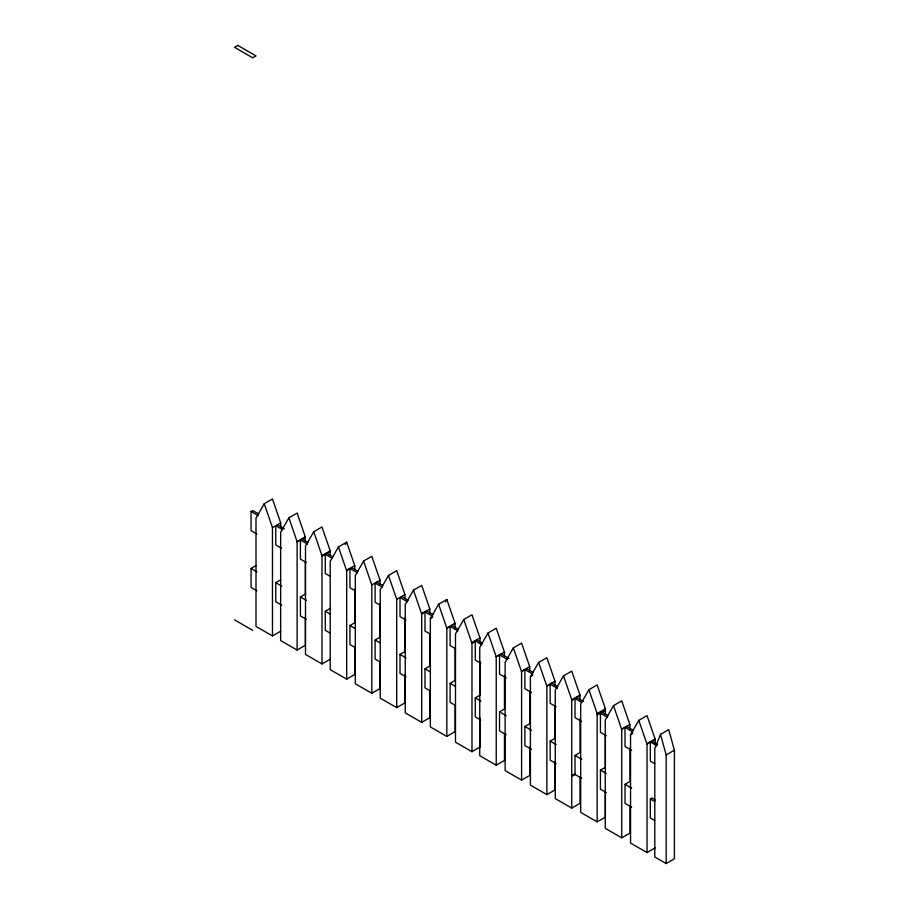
<?xml version="1.0" encoding="UTF-8"?>
<svg xmlns="http://www.w3.org/2000/svg" width="909" height="909" viewBox="0 0 909 909"><rect width="100%" height="100%" fill="white"/><g stroke="black" fill="none" stroke-linecap="round" stroke-linejoin="round"><path stroke-width="1.36" d="M660.479 734.37L654.787 748.664L654.787 856.971L666.172 863.55L674.41 858.789L674.41 750.175L668.717 729.62L660.479 734.37L666.172 754.936L666.172 863.55M280.711 528.356L280.711 522.88L272.473 498.996L264.235 503.756L256.008 518.13L256.008 626.437L272.473 635.948L280.711 631.198M305.356 541.207L305.356 536.969L297.118 513.085L288.88 517.846L280.642 532.219L280.642 640.527L297.118 650.037L305.356 645.288L305.356 617.279M330.206 555.558L330.206 550.854L321.979 526.97L313.741 531.72L305.504 546.093L305.504 654.412L321.979 663.922L330.206 659.161M354.794 569.761L354.76 565.637L346.681 542.196L338.443 546.957L330.206 561.33L330.206 669.638L346.681 679.148L354.919 674.398L354.919 647.151M345.329 544.548L346.681 542.196M380.042 584.328L380.042 580.226L371.804 556.319L363.566 561.08L355.328 575.454L355.328 683.761L371.804 693.272L380.042 688.522L380.042 661.82M404.948 598.713L404.948 594.577L396.71 570.693L388.473 575.442L380.235 589.816L380.235 698.135L396.71 707.645L404.948 702.884L404.948 674.796M429.843 613.086L429.821 608.973L421.696 585.419L413.47 590.168L405.232 604.542L405.232 712.861L421.696 722.371L429.934 717.61L429.934 690.681M455.068 705.111L455.068 731.665L446.83 736.426L430.355 726.916L430.355 618.597L438.592 604.224L446.83 599.474L455.068 623.358L455.068 629.017M445.455 601.872L446.83 599.474M480.009 641.89L479.963 637.913L471.976 614.757L463.738 619.506L455.5 633.88L455.5 742.199L471.976 751.709L480.213 746.948L480.213 718.155M504.45 656.162L504.438 652.048L496.234 628.267L487.997 633.016L479.759 647.39L479.759 755.709L496.234 765.219L504.472 760.458L504.472 733.677M529.72 670.751L529.697 666.627L521.596 643.152L513.358 647.912L505.12 662.286L505.12 770.593L521.596 780.104L529.833 775.354L529.833 746.948M555.024 685.363L555.001 681.239L546.877 657.684L538.639 662.445L530.413 676.819L530.413 785.126L546.877 794.636L555.115 789.887L555.115 761.537M579.976 699.76L579.976 695.021L571.738 671.137L563.5 675.898L555.263 690.272L555.263 798.579L571.738 808.09L579.976 803.34L579.976 777.15M605.383 714.44L605.383 708.815L597.145 684.931L588.918 689.692L580.681 704.066L580.681 812.373L597.145 821.884L605.383 817.134L605.383 791.909M629.903 729.95L629.869 724.462L621.733 700.884L613.495 705.634L605.269 720.008L605.269 828.326L621.733 837.837L629.971 833.076L629.971 806.169M655.264 847.813L647.026 852.574L630.551 843.063L630.551 734.745L638.788 720.371L647.026 715.622L655.264 739.506L655.264 743.721M256.94 534.026L251.066 530.629L251.066 511.472L252.713 510.517L258.588 513.915M272.473 635.948L272.473 527.64L280.711 522.88M297.118 650.037L297.118 541.73L305.356 536.969M256.94 590.839L251.066 587.441L251.066 568.42L256.008 565.568M297.118 541.855L305.356 537.105M321.979 663.922L321.979 555.604L330.206 550.854M281.608 605.076L275.768 601.713L275.768 582.692L280.711 579.84M321.979 556.217L330.206 551.456M306.401 619.393L300.413 615.938L300.413 596.918L305.356 594.066L305.356 561.864M346.522 570.386L354.76 565.637M346.681 679.148L346.681 570.841L349.817 568.489L357.521 572.931M329.978 633.005L325.274 630.289L325.274 611.268L330.206 608.416M371.804 693.272L371.804 584.976L380.042 580.215M355.385 647.674L349.976 644.549L349.976 625.528L354.919 622.676L354.919 589.077M396.71 707.645L396.71 599.326L404.948 594.577M379.917 661.832L375.099 659.059L375.099 640.038L380.042 637.175L380.042 603.587M421.583 613.723L429.821 608.973M421.696 722.371L421.696 614.052L424.878 611.825L432.559 616.257M430.355 618.597L432.718 617.245M406.084 676.944L400.005 673.433L400.005 654.412L404.948 651.56L404.948 617.961M446.83 736.426L446.83 628.108L455.068 623.358M446.83 628.301L455.068 623.54M430.411 690.988L424.992 687.863L424.992 668.842L429.934 665.99L429.934 633.8M471.726 642.674L479.963 637.913M471.976 751.709L471.976 643.39L475.271 641.493L475.021 640.765L481.94 644.765M455.545 705.498L450.125 702.373L450.125 683.352L455.068 680.5L455.068 648.299M496.2 656.798L504.438 652.048M496.234 765.219L496.234 656.9L499.495 654.9L507.427 659.479M480.827 720.098L475.271 716.894L475.271 697.873L480.213 695.021L480.213 661.934M521.459 671.387L529.697 666.627M521.596 780.104L521.596 671.796L524.754 669.479L532.685 674.058M530.526 676.614L532.719 675.353M506.199 734.745L499.53 730.893L499.53 711.872L504.472 709.02L504.472 675.421M546.764 686L555.001 681.239M546.877 794.636L546.877 686.329L550.059 684.091L557.342 688.295M531.504 749.357L524.891 745.539L524.891 726.518L529.833 723.666L529.833 691.465M571.738 808.09L571.738 699.782L579.976 695.021M571.738 700.407L579.976 695.658M597.145 821.884L597.145 713.576L605.383 708.815M556.16 763.594L550.172 760.14L550.172 741.119L555.115 738.267L555.115 706.066M597.145 715.088L605.383 710.327M581.737 778.354L575.033 774.491L575.033 755.47L579.976 752.618L579.976 719.019M621.631 729.223L629.869 724.462M621.733 837.837L621.733 729.518L624.926 727.314L632.88 731.904M630.551 734.745L632.744 733.483M571.738 775.752L575.033 773.854M571.738 776.388L575.033 774.491M606.235 792.5L600.44 789.16L600.44 770.139L605.383 767.287L605.383 735.086M646.867 743.789L655.094 739.028M647.026 852.574L647.026 744.255L650.151 741.88L657.059 745.869M655.264 739.506L651.969 741.403L657.548 744.255M666.172 754.936L674.41 750.175M631.641 807.169L625.028 803.351L625.028 784.331L629.971 781.479L629.971 747.88M654.753 820.509L650.321 817.952L650.321 798.931L651.969 797.977L655.287 799.897M277.415 524.777L284.415 528.822M302.061 539.003L308.049 542.468M326.91 553.365L332.91 556.819M351.465 567.534L358.066 571.341M376.746 582.124L382.769 585.601M401.653 596.509L408.13 600.247M426.526 610.871L433.104 614.666M451.773 625.449L458.466 629.312M476.668 639.822L482.429 643.152M501.143 653.946L509.074 658.525M526.402 668.524L533.197 672.455M551.706 683.136L557.774 686.647M576.681 697.555L583.385 701.43M602.088 712.236L607.962 715.622M626.574 726.371L633.391 730.302M251.066 511.472L258.122 515.539M282.767 529.777L275.768 525.732L275.768 544.9L281.608 548.263M307.594 544.105L300.413 539.957L300.413 559.115L306.401 562.58M332.455 558.467L325.274 554.308L325.274 573.477L329.978 576.192M382.325 587.248L375.099 583.078L375.099 602.235L379.917 605.019M407.562 601.826L400.005 597.463L400.005 616.62L406.084 620.131M457.931 630.903L450.125 626.392L450.125 645.56L455.545 648.685M581.737 702.384L575.033 698.51L575.033 717.667L581.737 721.541M607.485 717.246L600.44 713.179L600.44 732.347L606.235 735.688M355.385 590.861L349.976 587.737L349.976 568.932M430.411 634.175L424.992 631.051L424.992 612.155M480.827 663.286L475.271 660.07L475.271 641.493M506.199 677.932L499.53 674.08L499.53 655.003M531.504 692.533L524.891 688.727L524.891 669.888M556.16 706.782L550.172 703.316L550.172 684.432M631.641 750.357L625.028 746.539L625.028 727.62M654.753 763.696L650.321 761.14L650.321 742.358M251.066 568.42L256.94 571.818M275.768 582.692L281.608 586.055M300.413 596.918L306.401 600.372M325.274 611.268L329.978 613.984M349.976 625.528L355.385 628.653M375.099 640.038L379.917 642.811M400.005 654.412L406.084 657.923M424.992 668.842L430.411 671.967M450.125 683.352L455.545 686.477M475.271 697.873L480.827 701.078M499.53 711.872L506.199 715.724M524.891 726.518L531.504 730.336M550.172 741.119L556.16 744.573M575.033 755.47L581.737 759.333M600.44 770.139L606.235 773.479M625.028 784.331L631.641 788.148M650.321 798.931L654.753 801.488M234.59 619.893L252.713 630.346M638.788 720.371L647.026 744.255M613.495 705.634L621.733 729.518M588.918 689.692L597.145 713.576M563.5 675.898L571.738 699.782M538.639 662.445L546.877 686.329M513.358 647.912L521.596 671.796M487.997 633.016L496.234 656.9M463.738 619.506L471.976 643.39M438.592 604.224L446.83 628.108M413.47 590.168L421.696 614.052M388.473 575.442L396.71 599.326M363.566 561.08L371.804 584.964M338.443 546.957L346.681 570.841M313.741 531.72L321.979 555.604M288.88 517.846L297.118 541.73M264.235 503.756L272.473 527.64M237.885 45.45L234.59 47.348L252.713 57.812L256.008 55.915L237.885 45.45"/></g></svg>
